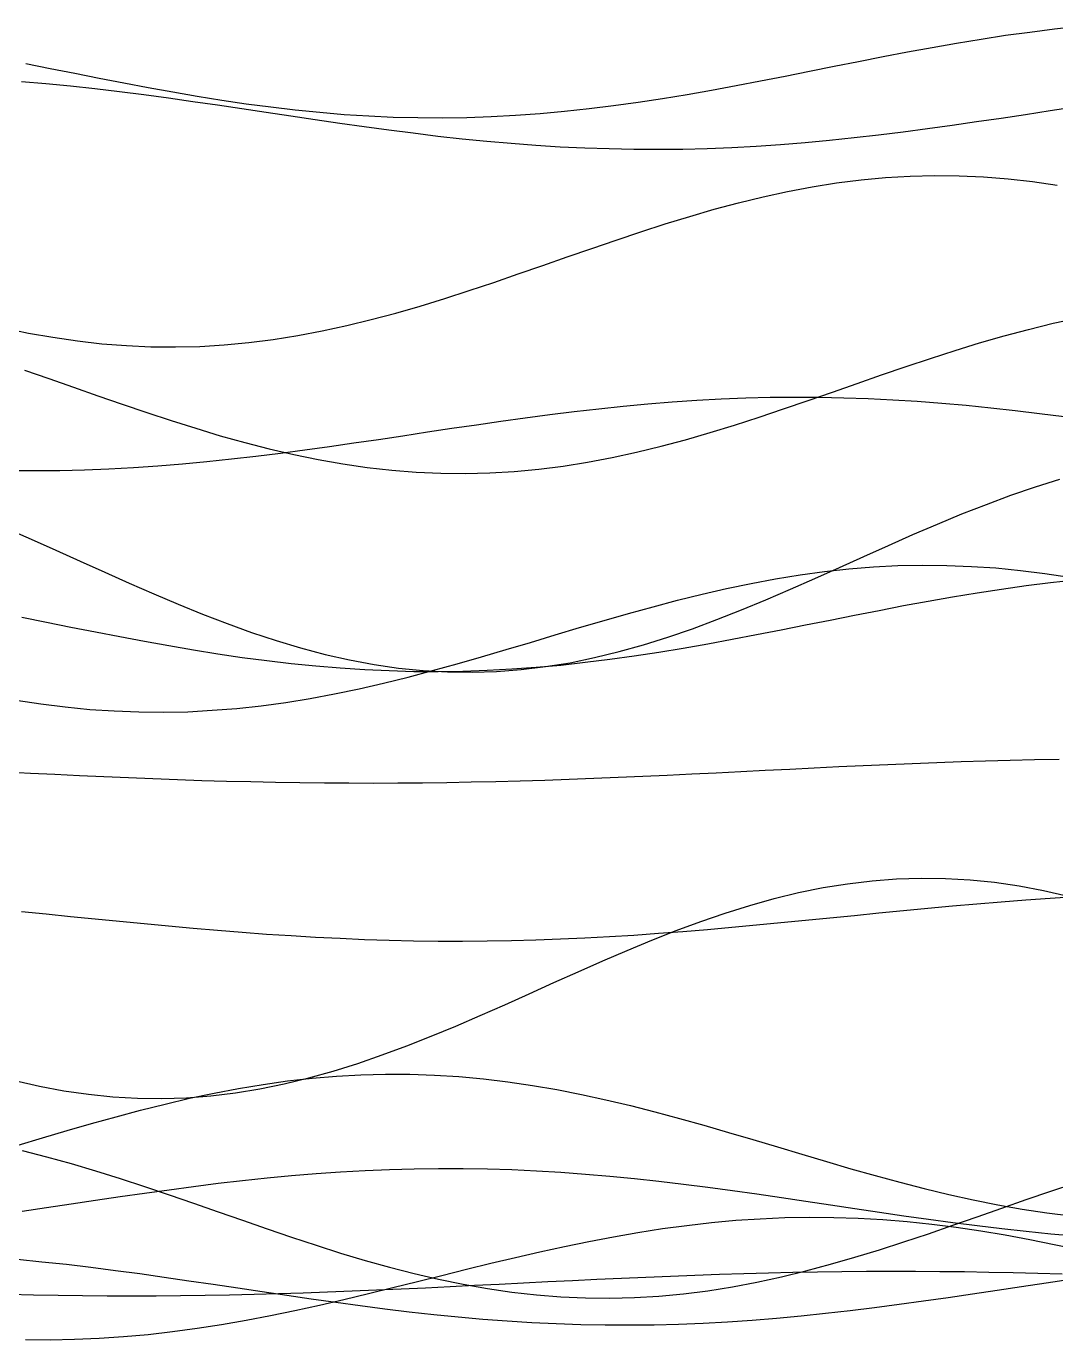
# Model space of a CAD drawing. Header units: metres. Extents: x -249 to 352, y -252 to 258.
# Drawn here: x 97.9 to 182, y -5 to 102.2 of the extents above; entities that cross this region are included whole.
import ezdxf

# ---------------------------------------------------------------- set-up
doc = ezdxf.new("R2010")
doc.units = ezdxf.units.M

msp = doc.modelspace()

# ---------------------------------------------------------------- linework, layer by layer
for p, q in [((179.88, 101.71, -433.01), (181.88, 101.96, -433.01)), ((181.88, 101.96, -433.01), (183.88, 102.18, -433.01)), ((171.88, 100.45, -433.01), (173.88, 100.8, -433.01)), ((173.88, 100.8, -433.01), (175.88, 101.13, -433.01)), ((175.88, 101.13, -433.01), (177.88, 101.44, -433.01)), ((177.88, 101.44, -433.01), (179.88, 101.71, -433.01)), ((167.88, 99.7, -433.01), (169.88, 100.08, -433.01)), ((169.88, 100.08, -433.01), (171.88, 100.45, -433.01)), ((97.88, 99.14, -433.01), (99.88, 98.74, -433.01)), ((99.88, 98.74, -433.01), (101.88, 98.34, -433.01)), ((161.88, 98.51, -433.01), (163.88, 98.91, -433.01)), ((163.88, 98.91, -433.01), (165.88, 99.31, -433.01)), ((165.88, 99.31, -433.01), (167.88, 99.7, -433.01)), ((97.52, 97.68, -433.01), (99.52, 97.5, -433.01)), ((101.88, 98.34, -433.01), (103.88, 97.94, -433.01)), ((103.88, 97.94, -433.01), (105.88, 97.56, -433.01)), ((155.88, 97.34, -433.01), (157.88, 97.72, -433.01)), ((157.88, 97.72, -433.01), (159.88, 98.11, -433.01)), ((159.88, 98.11, -433.01), (161.88, 98.51, -433.01)), ((99.52, 97.5, -433.01), (101.52, 97.31, -433.01)), ((101.52, 97.31, -433.01), (103.52, 97.09, -433.01)), ((103.52, 97.09, -433.01), (105.52, 96.85, -433.01)), ((105.52, 96.85, -433.01), (107.52, 96.6, -433.01)), ((105.88, 97.56, -433.01), (107.88, 97.18, -433.01)), ((107.52, 96.6, -433.01), (109.52, 96.33, -433.01)), ((107.88, 97.18, -433.01), (109.88, 96.82, -433.01)), ((109.88, 96.82, -433.01), (111.88, 96.48, -433.01)), ((149.88, 96.29, -433.01), (151.88, 96.62, -433.01)), ((151.88, 96.62, -433.01), (153.88, 96.97, -433.01)), ((153.88, 96.97, -433.01), (155.88, 97.34, -433.01)), ((109.52, 96.33, -433.01), (111.52, 96.05, -433.01)), ((111.52, 96.05, -433.01), (113.52, 95.76, -433.01)), ((111.88, 96.48, -433.01), (113.88, 96.16, -433.01)), ((113.52, 95.76, -433.01), (115.52, 95.46, -433.01)), ((113.88, 96.16, -433.01), (115.88, 95.86, -433.01)), ((115.52, 95.46, -433.01), (117.52, 95.16, -433.01)), ((115.88, 95.86, -433.01), (117.88, 95.59, -433.01)), ((117.88, 95.59, -433.01), (119.88, 95.36, -433.01)), ((141.88, 95.24, -433.01), (143.88, 95.46, -433.01)), ((143.88, 95.46, -433.01), (145.88, 95.7, -433.01)), ((145.88, 95.7, -433.01), (147.88, 95.98, -433.01)), ((147.88, 95.98, -433.01), (149.88, 96.29, -433.01)), ((181.52, 95.29, -433.01), (183.52, 95.59, -433.01)), ((117.52, 95.16, -433.01), (119.52, 94.86, -433.01)), ((119.52, 94.86, -433.01), (121.52, 94.57, -433.01)), ((119.88, 95.36, -433.01), (121.88, 95.16, -433.01)), ((121.52, 94.57, -433.01), (123.52, 94.28, -433.01)), ((121.88, 95.16, -433.01), (123.88, 94.99, -433.01)), ((123.88, 94.99, -433.01), (125.88, 94.86, -433.01)), ((125.88, 94.86, -433.01), (127.88, 94.77, -433.01)), ((127.88, 94.77, -433.01), (129.88, 94.72, -433.01)), ((129.88, 94.72, -433.01), (131.88, 94.71, -433.01)), ((131.88, 94.71, -433.01), (133.88, 94.74, -433.01)), ((133.88, 94.74, -433.01), (135.88, 94.81, -433.01)), ((135.88, 94.81, -433.01), (137.88, 94.91, -433.01)), ((137.88, 94.91, -433.01), (139.88, 95.06, -433.01)), ((139.88, 95.06, -433.01), (141.88, 95.24, -433.01)), ((173.52, 94.11, -433.01), (175.52, 94.4, -433.01)), ((175.52, 94.4, -433.01), (177.52, 94.69, -433.01)), ((177.52, 94.69, -433.01), (179.52, 94.99, -433.01)), ((179.52, 94.99, -433.01), (181.52, 95.29, -433.01)), ((123.52, 94.28, -433.01), (125.52, 93.99, -433.01)), ((125.52, 93.99, -433.01), (127.52, 93.72, -433.01)), ((127.52, 93.72, -433.01), (129.52, 93.47, -433.01)), ((129.52, 93.47, -433.01), (131.52, 93.22, -433.01)), ((165.52, 93.1, -433.01), (167.52, 93.32, -433.01)), ((167.52, 93.32, -433.01), (169.52, 93.57, -433.01)), ((169.52, 93.57, -433.01), (171.52, 93.84, -433.01)), ((171.52, 93.84, -433.01), (173.52, 94.11, -433.01)), ((131.52, 93.22, -433.01), (133.52, 93, -433.01)), ((133.52, 93, -433.01), (135.52, 92.8, -433.01)), ((135.52, 92.8, -433.01), (137.52, 92.63, -433.01)), ((137.52, 92.63, -433.01), (139.52, 92.48, -433.01)), ((139.52, 92.48, -433.01), (141.52, 92.35, -433.01)), ((141.52, 92.35, -433.01), (143.52, 92.26, -433.01)), ((143.52, 92.26, -433.01), (145.52, 92.19, -433.01)), ((151.52, 92.16, -433.01), (153.52, 92.21, -433.01)), ((153.52, 92.21, -433.01), (155.52, 92.29, -433.01)), ((155.52, 92.29, -433.01), (157.52, 92.4, -433.01)), ((157.52, 92.4, -433.01), (159.52, 92.54, -433.01)), ((159.52, 92.54, -433.01), (161.52, 92.7, -433.01)), ((161.52, 92.7, -433.01), (163.52, 92.89, -433.01)), ((163.52, 92.89, -433.01), (165.52, 93.1, -433.01)), ((145.52, 92.19, -433.01), (147.52, 92.15, -433.01)), ((147.52, 92.15, -433.01), (149.52, 92.14, -433.01)), ((149.52, 92.14, -433.01), (151.52, 92.16, -433.01)), ((160.09, 88.69, -433.01), (162.09, 89.07, -433.01)), ((162.09, 89.07, -433.01), (164.09, 89.39, -433.01)), ((164.09, 89.39, -433.01), (166.09, 89.64, -433.01)), ((166.09, 89.64, -433.01), (168.09, 89.83, -433.01)), ((168.09, 89.83, -433.01), (170.09, 89.95, -433.01)), ((170.09, 89.95, -433.01), (172.09, 90, -433.01)), ((172.09, 90, -433.01), (174.09, 89.98, -433.01)), ((174.09, 89.98, -433.01), (176.09, 89.89, -433.01)), ((176.09, 89.89, -433.01), (178.09, 89.73, -433.01)), ((178.09, 89.73, -433.01), (180.09, 89.5, -433.01)), ((180.09, 89.5, -433.01), (182.09, 89.21, -433.01)), ((156.09, 87.77, -433.01), (158.09, 88.26, -433.01)), ((158.09, 88.26, -433.01), (160.09, 88.69, -433.01)), ((152.09, 86.66, -433.01), (154.09, 87.24, -433.01)), ((154.09, 87.24, -433.01), (156.09, 87.77, -433.01)), ((148.09, 85.4, -433.01), (150.09, 86.05, -433.01)), ((150.09, 86.05, -433.01), (152.09, 86.66, -433.01)), ((144.09, 84.05, -433.01), (146.09, 84.73, -433.01)), ((146.09, 84.73, -433.01), (148.09, 85.4, -433.01)), ((142.09, 83.35, -433.01), (144.09, 84.05, -433.01)), ((138.09, 81.96, -433.01), (140.09, 82.65, -433.01)), ((140.09, 82.65, -433.01), (142.09, 83.35, -433.01)), ((136.09, 81.27, -433.01), (138.09, 81.96, -433.01)), ((132.09, 79.96, -433.01), (134.09, 80.6, -433.01)), ((134.09, 80.6, -433.01), (136.09, 81.27, -433.01)), ((128.09, 78.77, -433.01), (130.09, 79.34, -433.01)), ((130.09, 79.34, -433.01), (132.09, 79.96, -433.01)), ((126.09, 78.23, -433.01), (128.09, 78.77, -433.01)), ((181.76, 77.93, -433.01), (183.76, 78.36, -433.01)), ((96.09, 77.55, -433.01), (98.09, 77.14, -433.01)), ((120.09, 76.93, -433.01), (122.09, 77.31, -433.01)), ((122.09, 77.31, -433.01), (124.09, 77.74, -433.01)), ((124.09, 77.74, -433.01), (126.09, 78.23, -433.01)), ((177.76, 76.91, -433.01), (179.76, 77.44, -433.01)), ((179.76, 77.44, -433.01), (181.76, 77.93, -433.01)), ((98.09, 77.14, -433.01), (100.09, 76.79, -433.01)), ((100.09, 76.79, -433.01), (102.09, 76.49, -433.01)), ((102.09, 76.49, -433.01), (104.09, 76.27, -433.01)), ((104.09, 76.27, -433.01), (106.09, 76.11, -433.01)), ((112.09, 76.05, -433.01), (114.09, 76.17, -433.01)), ((114.09, 76.17, -433.01), (116.09, 76.36, -433.01)), ((116.09, 76.36, -433.01), (118.09, 76.61, -433.01)), ((118.09, 76.61, -433.01), (120.09, 76.93, -433.01)), ((173.76, 75.72, -433.01), (175.76, 76.33, -433.01)), ((175.76, 76.33, -433.01), (177.76, 76.91, -433.01)), ((106.09, 76.11, -433.01), (108.09, 76.02, -433.01)), ((108.09, 76.02, -433.01), (110.09, 76, -433.01)), ((110.09, 76, -433.01), (112.09, 76.05, -433.01)), ((169.76, 74.4, -433.01), (171.76, 75.07, -433.01)), ((171.76, 75.07, -433.01), (173.76, 75.72, -433.01)), ((97.76, 74.11, -433.01), (99.76, 73.42, -433.01)), ((167.76, 73.72, -433.01), (169.76, 74.4, -433.01)), ((99.76, 73.42, -433.01), (101.76, 72.72, -433.01)), ((163.76, 72.32, -433.01), (165.76, 73.02, -433.01)), ((165.76, 73.02, -433.01), (167.76, 73.72, -433.01)), ((101.76, 72.72, -433.01), (103.76, 72.02, -433.01)), ((103.76, 72.02, -433.01), (105.76, 71.33, -433.01)), ((154.67, 71.76, -433.01), (156.67, 71.84, -433.01)), ((156.67, 71.84, -433.01), (158.67, 71.89, -433.01)), ((158.67, 71.89, -433.01), (160.67, 71.91, -433.01)), ((160.67, 71.91, -433.01), (162.67, 71.9, -433.01)), ((161.76, 71.63, -433.01), (163.76, 72.32, -433.01)), ((162.67, 71.9, -433.01), (164.67, 71.86, -433.01)), ((164.67, 71.86, -433.01), (166.67, 71.79, -433.01)), ((105.76, 71.33, -433.01), (107.76, 70.65, -433.01)), ((142.67, 70.73, -433.01), (144.67, 70.95, -433.01)), ((144.67, 70.95, -433.01), (146.67, 71.16, -433.01)), ((146.67, 71.16, -433.01), (148.67, 71.35, -433.01)), ((148.67, 71.35, -433.01), (150.67, 71.51, -433.01)), ((150.67, 71.51, -433.01), (152.67, 71.65, -433.01)), ((152.67, 71.65, -433.01), (154.67, 71.76, -433.01)), ((157.76, 70.27, -433.01), (159.76, 70.94, -433.01)), ((159.76, 70.94, -433.01), (161.76, 71.63, -433.01)), ((166.67, 71.79, -433.01), (168.67, 71.69, -433.01)), ((168.67, 71.69, -433.01), (170.67, 71.57, -433.01)), ((170.67, 71.57, -433.01), (172.67, 71.42, -433.01)), ((172.67, 71.42, -433.01), (174.67, 71.24, -433.01)), ((174.67, 71.24, -433.01), (176.67, 71.04, -433.01)), ((176.67, 71.04, -433.01), (178.67, 70.82, -433.01)), ((178.67, 70.82, -433.01), (180.67, 70.58, -433.01)), ((107.76, 70.65, -433.01), (109.76, 69.99, -433.01)), ((109.76, 69.99, -433.01), (111.76, 69.36, -433.01)), ((134.67, 69.65, -433.01), (136.67, 69.94, -433.01)), ((136.67, 69.94, -433.01), (138.67, 70.21, -433.01)), ((138.67, 70.21, -433.01), (140.67, 70.48, -433.01)), ((140.67, 70.48, -433.01), (142.67, 70.73, -433.01)), ((155.76, 69.63, -433.01), (157.76, 70.27, -433.01)), ((180.67, 70.58, -433.01), (182.67, 70.32, -433.01)), ((111.76, 69.36, -433.01), (113.76, 68.76, -433.01)), ((113.76, 68.76, -433.01), (115.76, 68.2, -433.01)), ((126.67, 68.46, -433.01), (128.67, 68.76, -433.01)), ((128.67, 68.76, -433.01), (130.67, 69.06, -433.01)), ((130.67, 69.06, -433.01), (132.67, 69.36, -433.01)), ((132.67, 69.36, -433.01), (134.67, 69.65, -433.01)), ((151.76, 68.43, -433.01), (153.76, 69.01, -433.01)), ((153.76, 69.01, -433.01), (155.76, 69.63, -433.01)), ((115.76, 68.2, -433.01), (117.76, 67.69, -433.01)), ((117.76, 67.69, -433.01), (119.76, 67.22, -433.01)), ((118.67, 67.34, -433.01), (120.67, 67.6, -433.01)), ((120.67, 67.6, -433.01), (122.67, 67.88, -433.01)), ((122.67, 67.88, -433.01), (124.67, 68.17, -433.01)), ((124.67, 68.17, -433.01), (126.67, 68.46, -433.01)), ((147.76, 67.41, -433.01), (149.76, 67.9, -433.01)), ((149.76, 67.9, -433.01), (151.76, 68.43, -433.01)), ((110.67, 66.47, -433.01), (112.67, 66.66, -433.01)), ((112.67, 66.66, -433.01), (114.67, 66.86, -433.01)), ((114.67, 66.86, -433.01), (116.67, 67.09, -433.01)), ((116.67, 67.09, -433.01), (118.67, 67.34, -433.01)), ((119.76, 67.22, -433.01), (121.76, 66.81, -433.01)), ((121.76, 66.81, -433.01), (123.76, 66.45, -433.01)), ((141.76, 66.28, -433.01), (143.76, 66.6, -433.01)), ((143.76, 66.6, -433.01), (145.76, 66.98, -433.01)), ((145.76, 66.98, -433.01), (147.76, 67.41, -433.01)), ((96.67, 65.92, -433.01), (98.67, 65.91, -433.01)), ((98.67, 65.91, -433.01), (100.67, 65.93, -433.01)), ((100.67, 65.93, -433.01), (102.67, 65.98, -433.01)), ((102.67, 65.98, -433.01), (104.67, 66.06, -433.01)), ((104.67, 66.06, -433.01), (106.67, 66.17, -433.01)), ((106.67, 66.17, -433.01), (108.67, 66.31, -433.01)), ((108.67, 66.31, -433.01), (110.67, 66.47, -433.01)), ((123.76, 66.45, -433.01), (125.76, 66.16, -433.01)), ((125.76, 66.16, -433.01), (127.76, 65.94, -433.01)), ((127.76, 65.94, -433.01), (129.76, 65.78, -433.01)), ((129.76, 65.78, -433.01), (131.76, 65.69, -433.01)), ((131.76, 65.69, -433.01), (133.76, 65.67, -433.01)), ((133.76, 65.67, -433.01), (135.76, 65.72, -433.01)), ((135.76, 65.72, -433.01), (137.76, 65.84, -433.01)), ((137.76, 65.84, -433.01), (139.76, 66.03, -433.01)), ((139.76, 66.03, -433.01), (141.76, 66.28, -433.01)), ((178.32, 63.9, -433.01), (180.32, 64.58, -433.01)), ((180.32, 64.58, -433.01), (182.32, 65.21, -433.01)), ((176.32, 63.15, -433.01), (178.32, 63.9, -433.01)), ((172.32, 61.54, -433.01), (174.32, 62.37, -433.01)), ((174.32, 62.37, -433.01), (176.32, 63.15, -433.01)), ((96.32, 61.17, -433.01), (98.32, 60.3, -433.01)), ((170.32, 60.68, -433.01), (172.32, 61.54, -433.01)), ((98.32, 60.3, -433.01), (100.32, 59.42, -433.01)), ((168.32, 59.8, -433.01), (170.32, 60.68, -433.01)), ((100.32, 59.42, -433.01), (102.32, 58.52, -433.01)), ((166.32, 58.9, -433.01), (168.32, 59.8, -433.01)), ((102.32, 58.52, -433.01), (104.32, 57.62, -433.01)), ((162.32, 57.11, -433.01), (164.32, 58, -433.01)), ((164.32, 58, -433.01), (166.32, 58.9, -433.01)), ((165.1, 57.88, -433.01), (167.1, 58.04, -433.01)), ((167.1, 58.04, -433.01), (169.1, 58.15, -433.01)), ((169.1, 58.15, -433.01), (171.1, 58.19, -433.01)), ((171.1, 58.19, -433.01), (173.1, 58.17, -433.01)), ((173.1, 58.17, -433.01), (175.1, 58.09, -433.01)), ((175.1, 58.09, -433.01), (177.1, 57.96, -433.01)), ((177.1, 57.96, -433.01), (179.1, 57.76, -433.01)), ((104.32, 57.62, -433.01), (106.32, 56.73, -433.01)), ((157.1, 56.7, -433.01), (159.1, 57.07, -433.01)), ((159.1, 57.07, -433.01), (161.1, 57.4, -433.01)), ((160.32, 56.22, -433.01), (162.32, 57.11, -433.01)), ((161.1, 57.4, -433.01), (163.1, 57.67, -433.01)), ((163.1, 57.67, -433.01), (165.1, 57.88, -433.01)), ((179.1, 57.76, -433.01), (181.1, 57.51, -433.01)), ((181.1, 57.51, -433.01), (183.1, 57.21, -433.01)), ((181.56, 56.77, -433.01), (183.56, 56.98, -433.01)), ((106.32, 56.73, -433.01), (108.32, 55.86, -433.01)), ((108.32, 55.86, -433.01), (110.32, 55.01, -433.01)), ((151.1, 55.33, -433.01), (153.1, 55.82, -433.01)), ((153.1, 55.82, -433.01), (155.1, 56.28, -433.01)), ((155.1, 56.28, -433.01), (157.1, 56.7, -433.01)), ((158.32, 55.36, -433.01), (160.32, 56.22, -433.01)), ((173.56, 55.6, -433.01), (175.56, 55.93, -433.01)), ((175.56, 55.93, -433.01), (177.56, 56.24, -433.01)), ((177.56, 56.24, -433.01), (179.56, 56.52, -433.01)), ((179.56, 56.52, -433.01), (181.56, 56.77, -433.01)), ((110.32, 55.01, -433.01), (112.32, 54.19, -433.01)), ((147.1, 54.25, -433.01), (149.1, 54.8, -433.01)), ((149.1, 54.8, -433.01), (151.1, 55.33, -433.01)), ((156.32, 54.54, -433.01), (158.32, 55.36, -433.01)), ((167.56, 54.5, -433.01), (169.56, 54.89, -433.01)), ((169.56, 54.89, -433.01), (171.56, 55.25, -433.01)), ((171.56, 55.25, -433.01), (173.56, 55.6, -433.01)), ((97.56, 53.94, -433.01), (99.56, 53.54, -433.01)), ((112.32, 54.19, -433.01), (114.32, 53.42, -433.01)), ((143.1, 53.09, -433.01), (145.1, 53.68, -433.01)), ((145.1, 53.68, -433.01), (147.1, 54.25, -433.01)), ((152.32, 53, -433.01), (154.32, 53.75, -433.01)), ((154.32, 53.75, -433.01), (156.32, 54.54, -433.01)), ((161.56, 53.31, -433.01), (163.56, 53.71, -433.01)), ((163.56, 53.71, -433.01), (165.56, 54.11, -433.01)), ((165.56, 54.11, -433.01), (167.56, 54.5, -433.01)), ((99.56, 53.54, -433.01), (101.56, 53.14, -433.01)), ((101.56, 53.14, -433.01), (103.56, 52.75, -433.01)), ((103.56, 52.75, -433.01), (105.56, 52.36, -433.01)), ((114.32, 53.42, -433.01), (116.32, 52.7, -433.01)), ((116.32, 52.7, -433.01), (118.32, 52.04, -433.01)), ((141.1, 52.49, -433.01), (143.1, 53.09, -433.01)), ((150.32, 52.31, -433.01), (152.32, 53, -433.01)), ((157.56, 52.52, -433.01), (159.56, 52.92, -433.01)), ((159.56, 52.92, -433.01), (161.56, 53.31, -433.01)), ((105.56, 52.36, -433.01), (107.56, 51.98, -433.01)), ((107.56, 51.98, -433.01), (109.56, 51.62, -433.01)), ((109.56, 51.62, -433.01), (111.56, 51.28, -433.01)), ((118.32, 52.04, -433.01), (120.32, 51.44, -433.01)), ((137.1, 51.3, -433.01), (139.1, 51.89, -433.01)), ((139.1, 51.89, -433.01), (141.1, 52.49, -433.01)), ((146.32, 51.13, -433.01), (148.32, 51.69, -433.01)), ((148.32, 51.69, -433.01), (150.32, 52.31, -433.01)), ((151.56, 51.42, -433.01), (153.56, 51.77, -433.01)), ((153.56, 51.77, -433.01), (155.56, 52.14, -433.01)), ((155.56, 52.14, -433.01), (157.56, 52.52, -433.01)), ((111.56, 51.28, -433.01), (113.56, 50.96, -433.01)), ((113.56, 50.96, -433.01), (115.56, 50.66, -433.01)), ((115.56, 50.66, -433.01), (117.56, 50.4, -433.01)), ((117.56, 50.4, -433.01), (119.56, 50.16, -433.01)), ((120.32, 51.44, -433.01), (122.32, 50.91, -433.01)), ((122.32, 50.91, -433.01), (124.32, 50.46, -433.01)), ((124.32, 50.46, -433.01), (126.32, 50.08, -433.01)), ((133.1, 50.14, -433.01), (135.1, 50.71, -433.01)), ((135.1, 50.71, -433.01), (137.1, 51.3, -433.01)), ((142.32, 50.23, -433.01), (144.32, 50.64, -433.01)), ((143.56, 50.26, -433.01), (145.56, 50.51, -433.01)), ((144.32, 50.64, -433.01), (146.32, 51.13, -433.01)), ((145.56, 50.51, -433.01), (147.56, 50.79, -433.01)), ((147.56, 50.79, -433.01), (149.56, 51.09, -433.01)), ((149.56, 51.09, -433.01), (151.56, 51.42, -433.01)), ((119.56, 50.16, -433.01), (121.56, 49.96, -433.01)), ((121.56, 49.96, -433.01), (123.56, 49.8, -433.01)), ((123.56, 49.8, -433.01), (125.56, 49.67, -433.01)), ((125.56, 49.67, -433.01), (127.56, 49.58, -433.01)), ((126.32, 50.08, -433.01), (128.32, 49.79, -433.01)), ((127.56, 49.58, -433.01), (129.56, 49.52, -433.01)), ((128.32, 49.79, -433.01), (130.32, 49.59, -433.01)), ((129.1, 49.06, -433.01), (131.1, 49.58, -433.01)), ((129.56, 49.52, -433.01), (131.56, 49.51, -433.01)), ((130.32, 49.59, -433.01), (132.32, 49.47, -433.01)), ((131.1, 49.58, -433.01), (133.1, 50.14, -433.01)), ((131.56, 49.51, -433.01), (133.56, 49.54, -433.01)), ((132.32, 49.47, -433.01), (134.32, 49.45, -433.01)), ((133.56, 49.54, -433.01), (135.56, 49.61, -433.01)), ((134.32, 49.45, -433.01), (136.32, 49.51, -433.01)), ((135.56, 49.61, -433.01), (137.56, 49.72, -433.01)), ((136.32, 49.51, -433.01), (138.32, 49.67, -433.01)), ((137.56, 49.72, -433.01), (139.56, 49.86, -433.01)), ((138.32, 49.67, -433.01), (140.32, 49.91, -433.01)), ((139.56, 49.86, -433.01), (141.56, 50.04, -433.01)), ((140.32, 49.91, -433.01), (142.32, 50.23, -433.01)), ((141.56, 50.04, -433.01), (143.56, 50.26, -433.01)), ((125.1, 48.1, -433.01), (127.1, 48.56, -433.01)), ((127.1, 48.56, -433.01), (129.1, 49.06, -433.01)), ((119.1, 46.99, -433.01), (121.1, 47.31, -433.01)), ((121.1, 47.31, -433.01), (123.1, 47.68, -433.01)), ((123.1, 47.68, -433.01), (125.1, 48.1, -433.01)), ((97.1, 47.17, -433.01), (99.1, 46.86, -433.01)), ((99.1, 46.86, -433.01), (101.1, 46.62, -433.01)), ((101.1, 46.62, -433.01), (103.1, 46.42, -433.01)), ((103.1, 46.42, -433.01), (105.1, 46.29, -433.01)), ((105.1, 46.29, -433.01), (107.1, 46.21, -433.01)), ((107.1, 46.21, -433.01), (109.1, 46.19, -433.01)), ((109.1, 46.19, -433.01), (111.1, 46.23, -433.01)), ((111.1, 46.23, -433.01), (113.1, 46.34, -433.01)), ((113.1, 46.34, -433.01), (115.1, 46.5, -433.01)), ((115.1, 46.5, -433.01), (117.1, 46.71, -433.01)), ((117.1, 46.71, -433.01), (119.1, 46.99, -433.01)), ((164.26, 41.75, -433.01), (166.26, 41.84, -433.01)), ((166.26, 41.84, -433.01), (168.26, 41.93, -433.01)), ((168.26, 41.93, -433.01), (170.26, 42.01, -433.01)), ((170.26, 42.01, -433.01), (172.26, 42.09, -433.01)), ((172.26, 42.09, -433.01), (174.26, 42.15, -433.01)), ((174.26, 42.15, -433.01), (176.26, 42.22, -433.01)), ((176.26, 42.22, -433.01), (178.26, 42.27, -433.01)), ((178.26, 42.27, -433.01), (180.26, 42.32, -433.01)), ((180.26, 42.32, -433.01), (182.26, 42.35, -433.01)), ((96.26, 41.31, -433.01), (98.26, 41.21, -433.01)), ((98.26, 41.21, -433.01), (100.26, 41.12, -433.01)), ((100.26, 41.12, -433.01), (102.26, 41.02, -433.01)), ((102.26, 41.02, -433.01), (104.26, 40.93, -433.01)), ((104.26, 40.93, -433.01), (106.26, 40.85, -433.01)), ((106.26, 40.85, -433.01), (108.26, 40.77, -433.01)), ((108.26, 40.77, -433.01), (110.26, 40.69, -433.01)), ((142.26, 40.72, -433.01), (144.26, 40.8, -433.01)), ((144.26, 40.8, -433.01), (146.26, 40.88, -433.01)), ((146.26, 40.88, -433.01), (148.26, 40.97, -433.01)), ((148.26, 40.97, -433.01), (150.26, 41.06, -433.01)), ((150.26, 41.06, -433.01), (152.26, 41.16, -433.01)), ((152.26, 41.16, -433.01), (154.26, 41.25, -433.01)), ((154.26, 41.25, -433.01), (156.26, 41.35, -433.01)), ((156.26, 41.35, -433.01), (158.26, 41.45, -433.01)), ((158.26, 41.45, -433.01), (160.26, 41.55, -433.01)), ((160.26, 41.55, -433.01), (162.26, 41.65, -433.01)), ((162.26, 41.65, -433.01), (164.26, 41.75, -433.01)), ((110.26, 40.69, -433.01), (112.26, 40.62, -433.01)), ((112.26, 40.62, -433.01), (114.26, 40.57, -433.01)), ((114.26, 40.57, -433.01), (116.26, 40.52, -433.01)), ((116.26, 40.52, -433.01), (118.26, 40.47, -433.01)), ((118.26, 40.47, -433.01), (120.26, 40.44, -433.01)), ((120.26, 40.44, -433.01), (122.26, 40.42, -433.01)), ((122.26, 40.42, -433.01), (124.26, 40.41, -433.01)), ((124.26, 40.41, -433.01), (126.26, 40.4, -433.01)), ((126.26, 40.4, -433.01), (128.26, 40.41, -433.01)), ((128.26, 40.41, -433.01), (130.26, 40.43, -433.01)), ((130.26, 40.43, -433.01), (132.26, 40.45, -433.01)), ((132.26, 40.45, -433.01), (134.26, 40.49, -433.01)), ((134.26, 40.49, -433.01), (136.26, 40.54, -433.01)), ((136.26, 40.54, -433.01), (138.26, 40.59, -433.01)), ((138.26, 40.59, -433.01), (140.26, 40.65, -433.01)), ((140.26, 40.65, -433.01), (142.26, 40.72, -433.01)), ((162.99, 31.87, -433.01), (164.99, 32.19, -433.01)), ((164.99, 32.19, -433.01), (166.99, 32.43, -433.01)), ((166.99, 32.43, -433.01), (168.99, 32.59, -433.01)), ((168.99, 32.59, -433.01), (170.99, 32.65, -433.01)), ((170.99, 32.65, -433.01), (172.99, 32.62, -433.01)), ((172.99, 32.62, -433.01), (174.99, 32.51, -433.01)), ((174.99, 32.51, -433.01), (176.99, 32.3, -433.01)), ((176.99, 32.3, -433.01), (178.99, 32.01, -433.01)), ((158.99, 30.97, -433.01), (160.99, 31.46, -433.01)), ((160.99, 31.46, -433.01), (162.99, 31.87, -433.01)), ((178.99, 32.01, -433.01), (180.99, 31.64, -433.01)), ((180.99, 31.64, -433.01), (182.99, 31.18, -433.01)), ((181.54, 31.01, -433.01), (183.54, 31.13, -433.01)), ((154.99, 29.79, -433.01), (156.99, 30.42, -433.01)), ((156.99, 30.42, -433.01), (158.99, 30.97, -433.01)), ((169.54, 30, -433.01), (171.54, 30.19, -433.01)), ((171.54, 30.19, -433.01), (173.54, 30.37, -433.01)), ((173.54, 30.37, -433.01), (175.54, 30.55, -433.01)), ((175.54, 30.55, -433.01), (177.54, 30.71, -433.01)), ((177.54, 30.71, -433.01), (179.54, 30.87, -433.01)), ((179.54, 30.87, -433.01), (181.54, 31.01, -433.01)), ((97.54, 29.92, -433.01), (99.54, 29.72, -433.01)), ((99.54, 29.72, -433.01), (101.54, 29.52, -433.01)), ((101.54, 29.52, -433.01), (103.54, 29.32, -433.01)), ((103.54, 29.32, -433.01), (105.54, 29.12, -433.01)), ((105.54, 29.12, -433.01), (107.54, 28.93, -433.01)), ((150.99, 28.36, -433.01), (152.99, 29.1, -433.01)), ((152.99, 29.1, -433.01), (154.99, 29.79, -433.01)), ((157.54, 28.82, -433.01), (159.54, 29.01, -433.01)), ((159.54, 29.01, -433.01), (161.54, 29.2, -433.01)), ((161.54, 29.2, -433.01), (163.54, 29.4, -433.01)), ((163.54, 29.4, -433.01), (165.54, 29.6, -433.01)), ((165.54, 29.6, -433.01), (167.54, 29.8, -433.01)), ((167.54, 29.8, -433.01), (169.54, 30, -433.01)), ((107.54, 28.93, -433.01), (109.54, 28.74, -433.01)), ((109.54, 28.74, -433.01), (111.54, 28.56, -433.01)), ((111.54, 28.56, -433.01), (113.54, 28.39, -433.01)), ((113.54, 28.39, -433.01), (115.54, 28.23, -433.01)), ((115.54, 28.23, -433.01), (117.54, 28.08, -433.01)), ((117.54, 28.08, -433.01), (119.54, 27.95, -433.01)), ((119.54, 27.95, -433.01), (121.54, 27.83, -433.01)), ((143.54, 27.77, -433.01), (145.54, 27.88, -433.01)), ((145.54, 27.88, -433.01), (147.54, 28, -433.01)), ((147.54, 28, -433.01), (149.54, 28.14, -433.01)), ((148.99, 27.57, -433.01), (150.99, 28.36, -433.01)), ((149.54, 28.14, -433.01), (151.54, 28.29, -433.01)), ((151.54, 28.29, -433.01), (153.54, 28.46, -433.01)), ((153.54, 28.46, -433.01), (155.54, 28.63, -433.01)), ((155.54, 28.63, -433.01), (157.54, 28.82, -433.01)), ((121.54, 27.83, -433.01), (123.54, 27.73, -433.01)), ((123.54, 27.73, -433.01), (125.54, 27.64, -433.01)), ((125.54, 27.64, -433.01), (127.54, 27.58, -433.01)), ((127.54, 27.58, -433.01), (129.54, 27.53, -433.01)), ((129.54, 27.53, -433.01), (131.54, 27.51, -433.01)), ((131.54, 27.51, -433.01), (133.54, 27.5, -433.01)), ((133.54, 27.5, -433.01), (135.54, 27.52, -433.01)), ((135.54, 27.52, -433.01), (137.54, 27.55, -433.01)), ((137.54, 27.55, -433.01), (139.54, 27.6, -433.01)), ((139.54, 27.6, -433.01), (141.54, 27.68, -433.01)), ((141.54, 27.68, -433.01), (143.54, 27.77, -433.01)), ((146.99, 26.74, -433.01), (148.99, 27.57, -433.01)), ((142.99, 25, -433.01), (144.99, 25.88, -433.01)), ((144.99, 25.88, -433.01), (146.99, 26.74, -433.01)), ((140.99, 24.11, -433.01), (142.99, 25, -433.01)), ((138.99, 23.21, -433.01), (140.99, 24.11, -433.01)), ((136.99, 22.31, -433.01), (138.99, 23.21, -433.01)), ((134.99, 21.43, -433.01), (136.99, 22.31, -433.01)), ((130.99, 19.74, -433.01), (132.99, 20.57, -433.01)), ((132.99, 20.57, -433.01), (134.99, 21.43, -433.01)), ((128.99, 18.95, -433.01), (130.99, 19.74, -433.01)), ((126.99, 18.21, -433.01), (128.99, 18.95, -433.01)), ((122.99, 16.89, -433.01), (124.99, 17.52, -433.01)), ((124.99, 17.52, -433.01), (126.99, 18.21, -433.01)), ((96.99, 16.12, -433.01), (98.99, 15.66, -433.01)), ((117.25, 15.8, -433.01), (119.25, 16.09, -433.01)), ((118.99, 15.85, -433.01), (120.99, 16.33, -433.01)), ((119.25, 16.09, -433.01), (121.25, 16.31, -433.01)), ((120.99, 16.33, -433.01), (122.99, 16.89, -433.01)), ((121.25, 16.31, -433.01), (123.25, 16.48, -433.01)), ((123.25, 16.48, -433.01), (125.25, 16.59, -433.01)), ((125.25, 16.59, -433.01), (127.25, 16.65, -433.01)), ((127.25, 16.65, -433.01), (129.25, 16.64, -433.01)), ((129.25, 16.64, -433.01), (131.25, 16.57, -433.01)), ((131.25, 16.57, -433.01), (133.25, 16.44, -433.01)), ((133.25, 16.44, -433.01), (135.25, 16.26, -433.01)), ((135.25, 16.26, -433.01), (137.25, 16.02, -433.01)), ((98.99, 15.66, -433.01), (100.99, 15.29, -433.01)), ((100.99, 15.29, -433.01), (102.99, 15, -433.01)), ((111.25, 14.67, -433.01), (113.25, 15.09, -433.01)), ((112.99, 14.87, -433.01), (114.99, 15.11, -433.01)), ((113.25, 15.09, -433.01), (115.25, 15.47, -433.01)), ((114.99, 15.11, -433.01), (116.99, 15.44, -433.01)), ((115.25, 15.47, -433.01), (117.25, 15.8, -433.01)), ((116.99, 15.44, -433.01), (118.99, 15.85, -433.01)), ((137.25, 16.02, -433.01), (139.25, 15.72, -433.01)), ((139.25, 15.72, -433.01), (141.25, 15.38, -433.01)), ((141.25, 15.38, -433.01), (143.25, 14.99, -433.01)), ((102.99, 15, -433.01), (104.99, 14.79, -433.01)), ((104.99, 14.79, -433.01), (106.99, 14.68, -433.01)), ((106.99, 14.68, -433.01), (108.99, 14.65, -433.01)), ((107.25, 13.7, -433.01), (109.25, 14.2, -433.01)), ((108.99, 14.65, -433.01), (110.99, 14.72, -433.01)), ((109.25, 14.2, -433.01), (111.25, 14.67, -433.01)), ((110.99, 14.72, -433.01), (112.99, 14.87, -433.01)), ((143.25, 14.99, -433.01), (145.25, 14.55, -433.01)), ((145.25, 14.55, -433.01), (147.25, 14.08, -433.01)), ((147.25, 14.08, -433.01), (149.25, 13.57, -433.01)), ((103.25, 12.61, -433.01), (105.25, 13.17, -433.01)), ((105.25, 13.17, -433.01), (107.25, 13.7, -433.01)), ((149.25, 13.57, -433.01), (151.25, 13.03, -433.01)), ((151.25, 13.03, -433.01), (153.25, 12.47, -433.01)), ((99.25, 11.45, -433.01), (101.25, 12.04, -433.01)), ((101.25, 12.04, -433.01), (103.25, 12.61, -433.01)), ((153.25, 12.47, -433.01), (155.25, 11.89, -433.01)), ((155.25, 11.89, -433.01), (157.25, 11.3, -433.01)), ((97.25, 10.85, -433.01), (99.25, 11.45, -433.01)), ((157.25, 11.3, -433.01), (159.25, 10.7, -433.01)), ((97.58, 10.41, -433.01), (99.58, 9.9, -433.01)), ((99.58, 9.9, -433.01), (101.58, 9.35, -433.01)), ((159.25, 10.7, -433.01), (161.25, 10.1, -433.01)), ((161.25, 10.1, -433.01), (163.25, 9.5, -433.01)), ((101.58, 9.35, -433.01), (103.58, 8.75, -433.01)), ((103.58, 8.75, -433.01), (105.58, 8.13, -433.01)), ((121.58, 8.53, -433.01), (123.58, 8.67, -433.01)), ((123.58, 8.67, -433.01), (125.58, 8.78, -433.01)), ((125.58, 8.78, -433.01), (127.58, 8.87, -433.01)), ((127.58, 8.87, -433.01), (129.58, 8.92, -433.01)), ((129.58, 8.92, -433.01), (131.58, 8.95, -433.01)), ((131.58, 8.95, -433.01), (133.58, 8.95, -433.01)), ((133.58, 8.95, -433.01), (135.58, 8.91, -433.01)), ((135.58, 8.91, -433.01), (137.58, 8.85, -433.01)), ((137.58, 8.85, -433.01), (139.58, 8.76, -433.01)), ((139.58, 8.76, -433.01), (141.58, 8.64, -433.01)), ((141.58, 8.64, -433.01), (143.58, 8.49, -433.01)), ((163.25, 9.5, -433.01), (165.25, 8.92, -433.01)), ((165.25, 8.92, -433.01), (167.25, 8.36, -433.01)), ((105.58, 8.13, -433.01), (107.58, 7.47, -433.01)), ((111.58, 7.48, -433.01), (113.58, 7.73, -433.01)), ((113.58, 7.73, -433.01), (115.58, 7.96, -433.01)), ((115.58, 7.96, -433.01), (117.58, 8.17, -433.01)), ((117.58, 8.17, -433.01), (119.58, 8.36, -433.01)), ((119.58, 8.36, -433.01), (121.58, 8.53, -433.01)), ((143.58, 8.49, -433.01), (145.58, 8.32, -433.01)), ((145.58, 8.32, -433.01), (147.58, 8.12, -433.01)), ((147.58, 8.12, -433.01), (149.58, 7.9, -433.01)), ((149.58, 7.9, -433.01), (151.58, 7.66, -433.01)), ((151.58, 7.66, -433.01), (153.58, 7.41, -433.01)), ((167.25, 8.36, -433.01), (169.25, 7.82, -433.01)), ((169.25, 7.82, -433.01), (171.25, 7.3, -433.01)), ((181.58, 7.08, -433.01), (183.58, 7.75, -433.01)), ((103.58, 6.35, -433.01), (105.58, 6.65, -433.01)), ((105.58, 6.65, -433.01), (107.58, 6.93, -433.01)), ((107.58, 7.47, -433.01), (109.58, 6.79, -433.01)), ((107.58, 6.93, -433.01), (109.58, 7.21, -433.01)), ((109.58, 7.21, -433.01), (111.58, 7.48, -433.01)), ((109.58, 6.79, -433.01), (111.58, 6.1, -433.01)), ((153.58, 7.41, -433.01), (155.58, 7.14, -433.01)), ((155.58, 7.14, -433.01), (157.58, 6.86, -433.01)), ((157.58, 6.86, -433.01), (159.58, 6.57, -433.01)), ((159.58, 6.57, -433.01), (161.58, 6.27, -433.01)), ((171.25, 7.3, -433.01), (173.25, 6.82, -433.01)), ((173.25, 6.82, -433.01), (175.25, 6.38, -433.01)), ((179.58, 6.4, -433.01), (181.58, 7.08, -433.01)), ((97.58, 5.45, -433.01), (99.58, 5.75, -433.01)), ((99.58, 5.75, -433.01), (101.58, 6.05, -433.01)), ((101.58, 6.05, -433.01), (103.58, 6.35, -433.01)), ((111.58, 6.1, -433.01), (113.58, 5.4, -433.01)), ((113.58, 5.4, -433.01), (115.58, 4.71, -433.01)), ((161.58, 6.27, -433.01), (163.58, 5.97, -433.01)), ((163.58, 5.97, -433.01), (165.58, 5.68, -433.01)), ((165.58, 5.68, -433.01), (167.58, 5.38, -433.01)), ((167.58, 5.38, -433.01), (169.58, 5.09, -433.01)), ((175.25, 6.38, -433.01), (177.25, 5.98, -433.01)), ((175.58, 5, -433.01), (177.58, 5.7, -433.01)), ((177.25, 5.98, -433.01), (179.25, 5.63, -433.01)), ((177.58, 5.7, -433.01), (179.58, 6.4, -433.01)), ((179.25, 5.63, -433.01), (181.25, 5.32, -433.01)), ((115.58, 4.71, -433.01), (117.58, 4.01, -433.01)), ((149.86, 4.03, -433.01), (151.86, 4.3, -433.01)), ((151.86, 4.3, -433.01), (153.86, 4.53, -433.01)), ((153.86, 4.53, -433.01), (155.86, 4.71, -433.01)), ((155.86, 4.71, -433.01), (157.86, 4.84, -433.01)), ((157.86, 4.84, -433.01), (159.86, 4.93, -433.01)), ((159.86, 4.93, -433.01), (161.86, 4.96, -433.01)), ((161.86, 4.96, -433.01), (163.86, 4.95, -433.01)), ((163.86, 4.95, -433.01), (165.86, 4.88, -433.01)), ((165.86, 4.88, -433.01), (167.86, 4.77, -433.01)), ((167.86, 4.77, -433.01), (169.86, 4.61, -433.01)), ((169.58, 5.09, -433.01), (171.58, 4.8, -433.01)), ((169.86, 4.61, -433.01), (171.86, 4.4, -433.01)), ((171.58, 4.8, -433.01), (173.58, 4.53, -433.01)), ((171.58, 3.62, -433.01), (173.58, 4.31, -433.01)), ((171.86, 4.4, -433.01), (173.86, 4.15, -433.01)), ((173.58, 4.31, -433.01), (175.58, 5, -433.01)), ((173.58, 4.53, -433.01), (175.58, 4.28, -433.01)), ((181.25, 5.32, -433.01), (183.25, 5.08, -433.01)), ((117.58, 4.01, -433.01), (119.58, 3.33, -433.01)), ((119.58, 3.33, -433.01), (121.58, 2.67, -433.01)), ((143.86, 2.99, -433.01), (145.86, 3.37, -433.01)), ((145.86, 3.37, -433.01), (147.86, 3.72, -433.01)), ((147.86, 3.72, -433.01), (149.86, 4.03, -433.01)), ((169.58, 2.95, -433.01), (171.58, 3.62, -433.01)), ((173.86, 4.15, -433.01), (175.86, 3.85, -433.01)), ((175.58, 4.28, -433.01), (177.58, 4.04, -433.01)), ((175.86, 3.85, -433.01), (177.86, 3.52, -433.01)), ((177.58, 4.04, -433.01), (179.58, 3.82, -433.01)), ((177.86, 3.52, -433.01), (179.86, 3.15, -433.01)), ((179.58, 3.82, -433.01), (181.58, 3.62, -433.01)), ((181.58, 3.62, -433.01), (183.58, 3.44, -433.01)), ((121.58, 2.67, -433.01), (123.58, 2.04, -433.01)), ((139.86, 2.14, -433.01), (141.86, 2.58, -433.01)), ((141.86, 2.58, -433.01), (143.86, 2.99, -433.01)), ((165.58, 1.69, -433.01), (167.58, 2.31, -433.01)), ((167.58, 2.31, -433.01), (169.58, 2.95, -433.01)), ((179.86, 3.15, -433.01), (181.86, 2.75, -433.01)), ((181.86, 2.75, -433.01), (183.86, 2.32, -433.01)), ((97.19, 1.53, -433.01), (99.19, 1.33, -433.01)), ((99.19, 1.33, -433.01), (101.19, 1.12, -433.01)), ((101.19, 1.12, -433.01), (103.19, 0.88, -433.01)), ((123.58, 2.04, -433.01), (125.58, 1.44, -433.01)), ((125.58, 1.44, -433.01), (127.58, 0.88, -433.01)), ((133.86, 0.71, -433.01), (135.86, 1.2, -433.01)), ((135.86, 1.2, -433.01), (137.86, 1.68, -433.01)), ((137.86, 1.68, -433.01), (139.86, 2.14, -433.01)), ((161.58, 0.58, -433.01), (163.58, 1.12, -433.01)), ((163.58, 1.12, -433.01), (165.58, 1.69, -433.01)), ((103.19, 0.88, -433.01), (105.19, 0.62, -433.01)), ((105.19, 0.62, -433.01), (107.19, 0.36, -433.01)), ((107.19, 0.36, -433.01), (109.19, 0.07, -433.01)), ((109.19, 0.07, -433.01), (111.19, -0.22, -433.01)), ((127.58, 0.88, -433.01), (129.58, 0.37, -433.01)), ((129.58, 0.37, -433.01), (131.58, -0.1, -433.01)), ((129.86, -0.29, -433.01), (131.86, 0.21, -433.01)), ((131.86, 0.21, -433.01), (133.86, 0.71, -433.01)), ((146.52, -0.01, -433.01), (148.52, 0.08, -433.01)), ((148.52, 0.08, -433.01), (150.52, 0.16, -433.01)), ((150.52, 0.16, -433.01), (152.52, 0.24, -433.01)), ((152.52, 0.24, -433.01), (154.52, 0.31, -433.01)), ((154.52, 0.31, -433.01), (156.52, 0.37, -433.01)), ((156.52, 0.37, -433.01), (158.52, 0.42, -433.01)), ((157.58, -0.34, -433.01), (159.58, 0.09, -433.01)), ((158.52, 0.42, -433.01), (160.52, 0.47, -433.01)), ((159.58, 0.09, -433.01), (161.58, 0.58, -433.01)), ((160.52, 0.47, -433.01), (162.52, 0.5, -433.01)), ((162.52, 0.5, -433.01), (164.52, 0.53, -433.01)), ((164.52, 0.53, -433.01), (166.52, 0.55, -433.01)), ((166.52, 0.55, -433.01), (168.52, 0.56, -433.01)), ((168.52, 0.56, -433.01), (170.52, 0.55, -433.01)), ((170.52, 0.55, -433.01), (172.52, 0.54, -433.01)), ((172.52, 0.54, -433.01), (174.52, 0.52, -433.01)), ((174.52, 0.52, -433.01), (176.52, 0.48, -433.01)), ((176.52, 0.48, -433.01), (178.52, 0.44, -433.01)), ((178.52, 0.44, -433.01), (180.52, 0.39, -433.01)), ((180.52, 0.39, -433.01), (182.52, 0.33, -433.01)), ((111.19, -0.22, -433.01), (113.19, -0.51, -433.01)), ((113.19, -0.51, -433.01), (115.19, -0.81, -433.01)), ((115.19, -0.81, -433.01), (117.19, -1.11, -433.01)), ((122.52, -1.13, -433.01), (124.52, -1.05, -433.01)), ((124.52, -1.05, -433.01), (126.52, -0.97, -433.01)), ((125.86, -1.27, -433.01), (127.86, -0.78, -433.01)), ((126.52, -0.97, -433.01), (128.52, -0.88, -433.01)), ((127.86, -0.78, -433.01), (129.86, -0.29, -433.01)), ((128.52, -0.88, -433.01), (130.52, -0.79, -433.01)), ((130.52, -0.79, -433.01), (132.52, -0.69, -433.01)), ((131.58, -0.1, -433.01), (133.58, -0.51, -433.01)), ((132.52, -0.69, -433.01), (134.52, -0.59, -433.01)), ((133.58, -0.51, -433.01), (135.58, -0.86, -433.01)), ((134.52, -0.59, -433.01), (136.52, -0.49, -433.01)), ((135.58, -0.86, -433.01), (137.58, -1.16, -433.01)), ((136.52, -0.49, -433.01), (138.52, -0.39, -433.01)), ((138.52, -0.39, -433.01), (140.52, -0.29, -433.01)), ((140.52, -0.29, -433.01), (142.52, -0.2, -433.01)), ((142.52, -0.2, -433.01), (144.52, -0.1, -433.01)), ((144.52, -0.1, -433.01), (146.52, -0.01, -433.01)), ((151.58, -1.29, -433.01), (153.58, -1.04, -433.01)), ((153.58, -1.04, -433.01), (155.58, -0.72, -433.01)), ((155.58, -0.72, -433.01), (157.58, -0.34, -433.01)), ((175.19, -1.28, -433.01), (177.19, -0.98, -433.01)), ((177.19, -0.98, -433.01), (179.19, -0.68, -433.01)), ((179.19, -0.68, -433.01), (181.19, -0.39, -433.01)), ((181.19, -0.39, -433.01), (183.19, -0.09, -433.01)), ((96.52, -1.33, -433.01), (98.52, -1.37, -433.01)), ((98.52, -1.37, -433.01), (100.52, -1.41, -433.01)), ((100.52, -1.41, -433.01), (102.52, -1.43, -433.01)), ((102.52, -1.43, -433.01), (104.52, -1.44, -433.01)), ((104.52, -1.44, -433.01), (106.52, -1.44, -433.01)), ((106.52, -1.44, -433.01), (108.52, -1.44, -433.01)), ((108.52, -1.44, -433.01), (110.52, -1.42, -433.01)), ((110.52, -1.42, -433.01), (112.52, -1.39, -433.01)), ((112.52, -1.39, -433.01), (114.52, -1.36, -433.01)), ((114.52, -1.36, -433.01), (116.52, -1.31, -433.01)), ((116.52, -1.31, -433.01), (118.52, -1.26, -433.01)), ((117.19, -1.11, -433.01), (119.19, -1.41, -433.01)), ((118.52, -1.26, -433.01), (120.52, -1.2, -433.01)), ((119.19, -1.41, -433.01), (121.19, -1.7, -433.01)), ((120.52, -1.2, -433.01), (122.52, -1.13, -433.01)), ((121.19, -1.7, -433.01), (123.19, -1.98, -433.01)), ((121.86, -2.21, -433.01), (123.86, -1.75, -433.01)), ((123.19, -1.98, -433.01), (125.19, -2.25, -433.01)), ((123.86, -1.75, -433.01), (125.86, -1.27, -433.01)), ((137.58, -1.16, -433.01), (139.58, -1.38, -433.01)), ((139.58, -1.38, -433.01), (141.58, -1.54, -433.01)), ((141.58, -1.54, -433.01), (143.58, -1.63, -433.01)), ((143.58, -1.63, -433.01), (145.58, -1.65, -433.01)), ((145.58, -1.65, -433.01), (147.58, -1.6, -433.01)), ((147.58, -1.6, -433.01), (149.58, -1.48, -433.01)), ((149.58, -1.48, -433.01), (151.58, -1.29, -433.01)), ((167.19, -2.4, -433.01), (169.19, -2.14, -433.01)), ((169.19, -2.14, -433.01), (171.19, -1.86, -433.01)), ((171.19, -1.86, -433.01), (173.19, -1.58, -433.01)), ((173.19, -1.58, -433.01), (175.19, -1.28, -433.01)), ((115.86, -3.44, -433.01), (117.86, -3.06, -433.01)), ((117.86, -3.06, -433.01), (119.86, -2.65, -433.01)), ((119.86, -2.65, -433.01), (121.86, -2.21, -433.01)), ((125.19, -2.25, -433.01), (127.19, -2.51, -433.01)), ((127.19, -2.51, -433.01), (129.19, -2.75, -433.01)), ((129.19, -2.75, -433.01), (131.19, -2.97, -433.01)), ((131.19, -2.97, -433.01), (133.19, -3.17, -433.01)), ((133.19, -3.17, -433.01), (135.19, -3.35, -433.01)), ((159.19, -3.27, -433.01), (161.19, -3.09, -433.01)), ((161.19, -3.09, -433.01), (163.19, -2.88, -433.01)), ((163.19, -2.88, -433.01), (165.19, -2.65, -433.01)), ((165.19, -2.65, -433.01), (167.19, -2.4, -433.01)), ((109.86, -4.37, -433.01), (111.86, -4.1, -433.01)), ((111.86, -4.1, -433.01), (113.86, -3.79, -433.01)), ((113.86, -3.79, -433.01), (115.86, -3.44, -433.01)), ((135.19, -3.35, -433.01), (137.19, -3.5, -433.01)), ((137.19, -3.5, -433.01), (139.19, -3.62, -433.01)), ((139.19, -3.62, -433.01), (141.19, -3.72, -433.01)), ((141.19, -3.72, -433.01), (143.19, -3.79, -433.01)), ((143.19, -3.79, -433.01), (145.19, -3.83, -433.01)), ((145.19, -3.83, -433.01), (147.19, -3.83, -433.01)), ((147.19, -3.83, -433.01), (149.19, -3.81, -433.01)), ((149.19, -3.81, -433.01), (151.19, -3.76, -433.01)), ((151.19, -3.76, -433.01), (153.19, -3.68, -433.01)), ((153.19, -3.68, -433.01), (155.19, -3.57, -433.01)), ((155.19, -3.57, -433.01), (157.19, -3.44, -433.01)), ((157.19, -3.44, -433.01), (159.19, -3.27, -433.01)), ((97.86, -5.02, -433.01), (99.86, -5.04, -433.01)), ((99.86, -5.04, -433.01), (101.86, -5, -433.01)), ((101.86, -5, -433.01), (103.86, -4.92, -433.01)), ((103.86, -4.92, -433.01), (105.86, -4.78, -433.01)), ((105.86, -4.78, -433.01), (107.86, -4.6, -433.01)), ((107.86, -4.6, -433.01), (109.86, -4.37, -433.01))]:
    msp.add_line(p, q)

doc.saveas('drawing.dxf')
